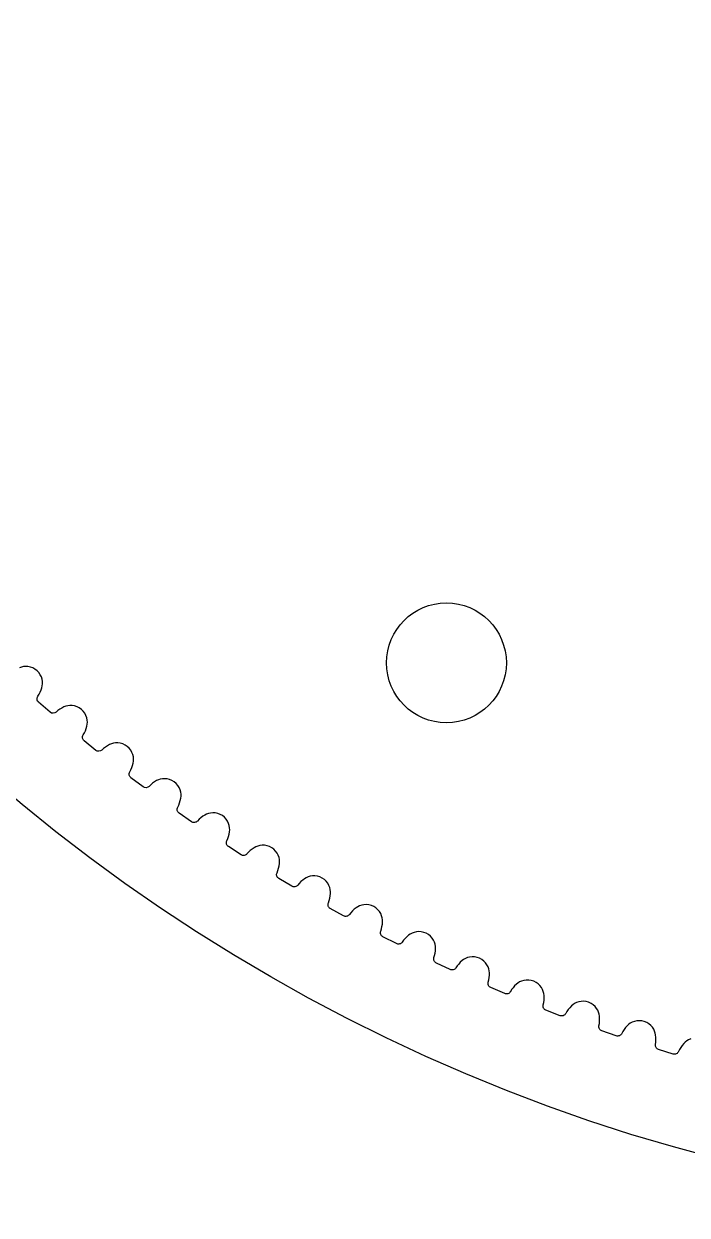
# Model space of a CAD drawing. Extents: x 0 to 297, y -130 to 79.
# Drawn here: x 51.36 to 73.5, y -65.17 to -25.42 of the extents above; entities that cross this region are included whole.
import ezdxf

# ---------------------------------------------------------------- set-up
doc = ezdxf.new("R2010")
doc.units = 0
doc.layers.get('0').update_dxf_attribs({"linetype": 'CONTINUOUS'})

msp = doc.modelspace()

# ---------------------------------------------------------------- linework, layer by layer
at = {"color": 7}
for p, q in [((52.2311, -48.389921), (51.8477, -48.056621)), ((52.2311, -48.389921), (51.8477, -48.056621)), ((53.762, -49.662921), (53.3672, -49.343221)), ((53.762, -49.662921), (53.3672, -49.343221)), ((55.3364, -50.881721), (54.9306, -50.575921)), ((55.3364, -50.881721), (54.9306, -50.575921)), ((56.9524, -52.044921), (56.5362, -51.753421)), ((56.9524, -52.044921), (56.5362, -51.753421)), ((58.608, -53.150921), (58.1819, -52.874121)), ((58.608, -53.150921), (58.1819, -52.874121)), ((60.3012, -54.198421), (59.8656, -53.936721)), ((60.3012, -54.198421), (59.8656, -53.936721)), ((62.0299, -55.186221), (61.5855, -54.939921)), ((62.0299, -55.186221), (61.5855, -54.939921)), ((63.792, -56.113121), (63.3393, -55.882521)), ((63.792, -56.113121), (63.3393, -55.882521)), ((65.5854, -56.978021), (65.1249, -56.763221)), ((65.5854, -56.978021), (65.1249, -56.763221)), ((67.4079, -57.779721), (66.9402, -57.581121)), ((67.4079, -57.779721), (66.9402, -57.581121)), ((69.2572, -58.517321), (68.7829, -58.335221)), ((69.2572, -58.517321), (68.7829, -58.335221)), ((71.1312, -59.189921), (70.6508, -59.024521)), ((71.1312, -59.189921), (70.6508, -59.024521)), ((73.0275, -59.796821), (72.5416, -59.648221)), ((73.0275, -59.796821), (72.5416, -59.648221))]:
    msp.add_line(p, q, dxfattribs=at)
for points in [[(89.4618, -65.173721), (56.3247, -65.173721), (29.4618, -38.310821), (29.4618, -5.173721)], [(89.4618, -65.173721), (56.3247, -65.173721), (29.4618, -38.310821), (29.4618, -5.173721)], [(63.4618, -46.742921), (63.4618, -45.638321), (64.3572, -44.742921), (65.4618, -44.742921)], [(63.4618, -46.742921), (63.4618, -45.638321), (64.3572, -44.742921), (65.4618, -44.742921)], [(65.4618, -44.742921), (66.5664, -44.742921), (67.4618, -45.638321), (67.4618, -46.742921)], [(65.4618, -44.742921), (66.5664, -44.742921), (67.4618, -45.638321), (67.4618, -46.742921)], [(51.4943, -46.868621), (51.3894, -46.855121), (51.2925, -46.873421), (51.2159, -46.904521)], [(51.4943, -46.868621), (51.3894, -46.855121), (51.2925, -46.873421), (51.2159, -46.904521)], [(51.7952, -47.006621), (51.7094, -46.928621), (51.5987, -46.881321), (51.4943, -46.868621)], [(51.7952, -47.006621), (51.7094, -46.928621), (51.5987, -46.881321), (51.4943, -46.868621)], [(65.4618, -48.742921), (64.3572, -48.742921), (63.4618, -47.847521), (63.4618, -46.742921)], [(65.4618, -48.742921), (64.3572, -48.742921), (63.4618, -47.847521), (63.4618, -46.742921)], [(67.4618, -46.742921), (67.4618, -47.847521), (66.5664, -48.742921), (65.4618, -48.742921)], [(67.4618, -46.742921), (67.4618, -47.847521), (66.5664, -48.742921), (65.4618, -48.742921)], [(51.964, -47.291521), (51.9405, -47.189021), (51.8819, -47.083921), (51.7952, -47.006621)], [(51.964, -47.291521), (51.9405, -47.189021), (51.8819, -47.083921), (51.7952, -47.006621)], [(51.9574, -47.572221), (51.9803, -47.492721), (51.9884, -47.394421), (51.964, -47.291521)], [(51.9574, -47.572221), (51.9803, -47.492721), (51.9884, -47.394421), (51.964, -47.291521)], [(51.8226, -47.859421), (51.8828, -47.770821), (51.9277, -47.675121), (51.9574, -47.572221)], [(51.8226, -47.859421), (51.8828, -47.770821), (51.9277, -47.675121), (51.9574, -47.572221)], [(51.8226, -47.859421), (51.8828, -47.770821), (51.9277, -47.675121), (51.9574, -47.572221)], [(51.7978, -47.962721), (51.7941, -47.922921), (51.8023, -47.888421), (51.8226, -47.859421)], [(51.7978, -47.962721), (51.7941, -47.922921), (51.8023, -47.888421), (51.8226, -47.859421)], [(51.8477, -48.056621), (51.8208, -48.033521), (51.8041, -48.002221), (51.7978, -47.962721)], [(51.8477, -48.056621), (51.8208, -48.033521), (51.8041, -48.002221), (51.7978, -47.962721)], [(52.4299, -48.387321), (52.3825, -48.437221), (52.2799, -48.438521), (52.2311, -48.389921)], [(52.4299, -48.387321), (52.3825, -48.437221), (52.2799, -48.438521), (52.2311, -48.389921)], [(52.4299, -48.387321), (52.3825, -48.437221), (52.2799, -48.438521), (52.2311, -48.389921)], [(52.6956, -48.213921), (52.5978, -48.257621), (52.5093, -48.315421), (52.4299, -48.387321)], [(52.6956, -48.213921), (52.5978, -48.257621), (52.5093, -48.315421), (52.4299, -48.387321)], [(52.6956, -48.213921), (52.5978, -48.257621), (52.5093, -48.315421), (52.4299, -48.387321)], [(52.9726, -48.168221), (52.8672, -48.158421), (52.7711, -48.180021), (52.6956, -48.213921)], [(52.9726, -48.168221), (52.8672, -48.158421), (52.7711, -48.180021), (52.6956, -48.213921)], [(53.2781, -48.295721), (53.1896, -48.220721), (53.0774, -48.177321), (52.9726, -48.168221)], [(53.2781, -48.295721), (53.1896, -48.220721), (53.0774, -48.177321), (52.9726, -48.168221)], [(53.4567, -48.574521), (53.4296, -48.472921), (53.3674, -48.369921), (53.2781, -48.295721)], [(53.4567, -48.574521), (53.4296, -48.472921), (53.3674, -48.369921), (53.2781, -48.295721)], [(53.3352, -49.146921), (53.3923, -49.056321), (53.4338, -48.959121), (53.4599, -48.855221)], [(53.3352, -49.146921), (53.3923, -49.056321), (53.4338, -48.959121), (53.4599, -48.855221)], [(53.3352, -49.146921), (53.3923, -49.056321), (53.4338, -48.959121), (53.4599, -48.855221)], [(53.4599, -48.855221), (53.4801, -48.775021), (53.4847, -48.676521), (53.4567, -48.574521)], [(53.4599, -48.855221), (53.4801, -48.775021), (53.4847, -48.676521), (53.4567, -48.574521)], [(53.314, -49.251121), (53.3089, -49.211421), (53.316, -49.176721), (53.3352, -49.146921)], [(53.314, -49.251121), (53.3089, -49.211421), (53.316, -49.176721), (53.3352, -49.146921)], [(53.3672, -49.343221), (53.3395, -49.321021), (53.3218, -49.290321), (53.314, -49.251121)], [(53.3672, -49.343221), (53.3395, -49.321021), (53.3218, -49.290321), (53.314, -49.251121)], [(53.9606, -49.653421), (53.9149, -49.704921), (53.8125, -49.709821), (53.762, -49.662921)], [(53.9606, -49.653421), (53.9149, -49.704921), (53.8125, -49.709821), (53.762, -49.662921)], [(53.9606, -49.653421), (53.9149, -49.704921), (53.8125, -49.709821), (53.762, -49.662921)], [(54.22, -49.470821), (54.1239, -49.517921), (54.0374, -49.578721), (53.9606, -49.653421)], [(54.22, -49.470821), (54.1239, -49.517921), (54.0374, -49.578721), (53.9606, -49.653421)], [(54.22, -49.470821), (54.1239, -49.517921), (54.0374, -49.578721), (53.9606, -49.653421)], [(54.4953, -49.415521), (54.3897, -49.409421), (54.2943, -49.434321), (54.22, -49.470821)], [(54.4953, -49.415521), (54.3897, -49.409421), (54.2943, -49.434321), (54.22, -49.470821)], [(54.8051, -49.532221), (54.714, -49.460321), (54.6003, -49.420921), (54.4953, -49.415521)], [(54.8051, -49.532221), (54.714, -49.460321), (54.6003, -49.420921), (54.4953, -49.415521)], [(54.9933, -49.804621), (54.9627, -49.704021), (54.8969, -49.603221), (54.8051, -49.532221)], [(54.9933, -49.804621), (54.9627, -49.704021), (54.8969, -49.603221), (54.8051, -49.532221)], [(54.8919, -50.381021), (54.9457, -50.288421), (54.9839, -50.189821), (55.0063, -50.085121)], [(54.8919, -50.381021), (54.9457, -50.288421), (54.9839, -50.189821), (55.0063, -50.085121)], [(54.8919, -50.381021), (54.9457, -50.288421), (54.9839, -50.189821), (55.0063, -50.085121)], [(55.0063, -50.085121), (55.0237, -50.004221), (55.0248, -49.905621), (54.9933, -49.804621)], [(55.0063, -50.085121), (55.0237, -50.004221), (55.0248, -49.905621), (54.9933, -49.804621)], [(54.8743, -50.485821), (54.8678, -50.446321), (54.8737, -50.411421), (54.8919, -50.381021)], [(54.8743, -50.485821), (54.8678, -50.446321), (54.8737, -50.411421), (54.8919, -50.381021)], [(54.9306, -50.575921), (54.9022, -50.554821), (54.8834, -50.524721), (54.8743, -50.485821)], [(54.9306, -50.575921), (54.9022, -50.554821), (54.8834, -50.524721), (54.8743, -50.485821)], [(55.5346, -50.865221), (55.4907, -50.918321), (55.3885, -50.926821), (55.3364, -50.881721)], [(55.5346, -50.865221), (55.4907, -50.918321), (55.3885, -50.926821), (55.3364, -50.881721)], [(55.5346, -50.865221), (55.4907, -50.918321), (55.3885, -50.926821), (55.3364, -50.881721)], [(55.7875, -50.673721), (55.693, -50.724121), (55.6087, -50.788021), (55.5346, -50.865221)], [(55.7875, -50.673721), (55.693, -50.724121), (55.6087, -50.788021), (55.5346, -50.865221)], [(55.7875, -50.673721), (55.693, -50.724121), (55.6087, -50.788021), (55.5346, -50.865221)], [(56.0606, -50.608921), (55.9548, -50.606421), (55.8604, -50.634721), (55.7875, -50.673721)], [(56.0606, -50.608921), (55.9548, -50.606421), (55.8604, -50.634721), (55.7875, -50.673721)], [(56.3743, -50.714721), (56.2808, -50.646021), (56.1658, -50.610621), (56.0606, -50.608921)], [(56.3743, -50.714721), (56.2808, -50.646021), (56.1658, -50.610621), (56.0606, -50.608921)], [(56.5719, -50.980321), (56.5378, -50.880921), (56.4685, -50.782521), (56.3743, -50.714721)], [(56.5719, -50.980321), (56.5378, -50.880921), (56.4685, -50.782521), (56.3743, -50.714721)], [(56.4907, -51.559921), (56.5413, -51.465521), (56.5759, -51.365621), (56.5947, -51.260221)], [(56.4907, -51.559921), (56.5413, -51.465521), (56.5759, -51.365621), (56.5947, -51.260221)], [(56.4907, -51.559921), (56.5413, -51.465521), (56.5759, -51.365621), (56.5947, -51.260221)], [(56.5947, -51.260221), (56.6092, -51.178721), (56.6069, -51.080221), (56.5719, -50.980321)], [(56.5947, -51.260221), (56.6092, -51.178721), (56.6069, -51.080221), (56.5719, -50.980321)], [(56.4768, -51.665321), (56.4689, -51.626121), (56.4735, -51.590921), (56.4907, -51.559921)], [(56.4768, -51.665321), (56.4689, -51.626121), (56.4735, -51.590921), (56.4907, -51.559921)], [(56.5362, -51.753421), (56.507, -51.733221), (56.4872, -51.703921), (56.4768, -51.665321)], [(56.5362, -51.753421), (56.507, -51.733221), (56.4872, -51.703921), (56.4768, -51.665321)], [(57.0556, -52.070621), (57.0157, -52.073921), (56.9813, -52.065421), (56.9524, -52.044921)], [(57.0556, -52.070621), (57.0157, -52.073921), (56.9813, -52.065421), (56.9524, -52.044921)], [(57.0556, -52.070621), (57.0157, -52.073921), (56.9813, -52.065421), (56.9524, -52.044921)], [(57.1498, -52.021521), (57.1265, -52.048121), (57.0951, -52.064521), (57.0556, -52.070621)], [(57.1498, -52.021521), (57.1265, -52.048121), (57.0951, -52.064521), (57.0556, -52.070621)], [(57.1498, -52.021521), (57.1265, -52.048121), (57.0951, -52.064521), (57.0556, -52.070621)], [(57.3959, -51.821221), (57.3032, -51.874921), (57.2212, -51.941621), (57.1498, -52.021521)], [(57.3959, -51.821221), (57.3032, -51.874921), (57.2212, -51.941621), (57.1498, -52.021521)], [(57.3959, -51.821221), (57.3032, -51.874921), (57.2212, -51.941621), (57.1498, -52.021521)], [(57.6666, -51.746921), (57.5608, -51.748121), (57.4675, -51.779721), (57.3959, -51.821221)], [(57.6666, -51.746921), (57.5608, -51.748121), (57.4675, -51.779721), (57.3959, -51.821221)], [(57.9838, -51.841721), (57.8879, -51.776321), (57.7718, -51.744921), (57.6666, -51.746921)], [(57.9838, -51.841721), (57.8879, -51.776321), (57.7718, -51.744921), (57.6666, -51.746921)], [(58.1906, -52.100321), (58.153, -52.002121), (58.0804, -51.906121), (57.9838, -51.841721)], [(58.1906, -52.100321), (58.153, -52.002121), (58.0804, -51.906121), (57.9838, -51.841721)], [(58.1296, -52.682321), (58.1769, -52.586221), (58.208, -52.485221), (58.2231, -52.379221)], [(58.1296, -52.682321), (58.1769, -52.586221), (58.208, -52.485221), (58.2231, -52.379221)], [(58.1296, -52.682321), (58.1769, -52.586221), (58.208, -52.485221), (58.2231, -52.379221)], [(58.2231, -52.379221), (58.2348, -52.297221), (58.2291, -52.198821), (58.1906, -52.100321)], [(58.2231, -52.379221), (58.2348, -52.297221), (58.2291, -52.198821), (58.1906, -52.100321)], [(58.1194, -52.788121), (58.1102, -52.749221), (58.1136, -52.713921), (58.1296, -52.682321)], [(58.1194, -52.788121), (58.1102, -52.749221), (58.1136, -52.713921), (58.1296, -52.682321)], [(58.1819, -52.874121), (58.152, -52.855021), (58.1312, -52.826321), (58.1194, -52.788121)], [(58.1819, -52.874121), (58.152, -52.855021), (58.1312, -52.826321), (58.1194, -52.788121)], [(59.3114, -52.828121), (59.2057, -52.833121), (59.1135, -52.867921), (59.0434, -52.911921)], [(59.3114, -52.828121), (59.2057, -52.833121), (59.1135, -52.867921), (59.0434, -52.911921)], [(59.6317, -52.911821), (59.5336, -52.849921), (59.4164, -52.822521), (59.3114, -52.828121)], [(59.6317, -52.911821), (59.5336, -52.849921), (59.4164, -52.822521), (59.3114, -52.828121)], [(58.712, -53.172921), (58.6723, -53.177721), (58.6376, -53.170321), (58.608, -53.150921)], [(58.712, -53.172921), (58.6723, -53.177721), (58.6376, -53.170321), (58.608, -53.150921)], [(58.712, -53.172921), (58.6723, -53.177721), (58.6376, -53.170321), (58.608, -53.150921)], [(58.8045, -53.120621), (58.7821, -53.148121), (58.7513, -53.165521), (58.712, -53.172921)], [(58.8045, -53.120621), (58.7821, -53.148121), (58.7513, -53.165521), (58.712, -53.172921)], [(58.8045, -53.120621), (58.7821, -53.148121), (58.7513, -53.165521), (58.712, -53.172921)], [(59.0434, -52.911921), (58.9527, -52.968821), (58.873, -53.038321), (58.8045, -53.120621)], [(59.0434, -52.911921), (58.9527, -52.968821), (58.873, -53.038321), (58.8045, -53.120621)], [(59.0434, -52.911921), (58.9527, -52.968821), (58.873, -53.038321), (58.8045, -53.120621)], [(59.8474, -53.163021), (59.8064, -53.066221), (59.7304, -52.972921), (59.6317, -52.911821)], [(59.8474, -53.163021), (59.8064, -53.066221), (59.7304, -52.972921), (59.6317, -52.911821)], [(59.8895, -53.440621), (59.8984, -53.358321), (59.8893, -53.260221), (59.8474, -53.163021)], [(59.8895, -53.440621), (59.8984, -53.358321), (59.8893, -53.260221), (59.8474, -53.163021)], [(59.8067, -53.746821), (59.8506, -53.649221), (59.8782, -53.547121), (59.8895, -53.440621)], [(59.8067, -53.746821), (59.8506, -53.649221), (59.8782, -53.547121), (59.8895, -53.440621)], [(59.8067, -53.746821), (59.8506, -53.649221), (59.8782, -53.547121), (59.8895, -53.440621)], [(59.8002, -53.852921), (59.7896, -53.814421), (59.7918, -53.779021), (59.8067, -53.746821)], [(59.8002, -53.852921), (59.7896, -53.814421), (59.7918, -53.779021), (59.8067, -53.746821)], [(59.8656, -53.936721), (59.8351, -53.918621), (59.8133, -53.890721), (59.8002, -53.852921)], [(59.8656, -53.936721), (59.8351, -53.918621), (59.8133, -53.890721), (59.8002, -53.852921)], [(60.728, -53.944421), (60.6393, -54.004421), (60.5621, -54.076721), (60.4965, -54.161321)], [(60.728, -53.944421), (60.6393, -54.004421), (60.5621, -54.076721), (60.4965, -54.161321)], [(60.728, -53.944421), (60.6393, -54.004421), (60.5621, -54.076721), (60.4965, -54.161321)], [(60.9929, -53.851321), (60.8874, -53.860021), (60.7965, -53.898021), (60.728, -53.944421)], [(60.9929, -53.851321), (60.8874, -53.860021), (60.7965, -53.898021), (60.728, -53.944421)], [(61.3159, -53.923821), (61.2157, -53.865321), (61.0976, -53.842121), (60.9929, -53.851321)], [(61.3159, -53.923821), (61.2157, -53.865321), (61.0976, -53.842121), (60.9929, -53.851321)], [(61.5402, -54.167321), (61.4959, -54.072021), (61.4167, -53.981421), (61.3159, -53.923821)], [(61.5402, -54.167321), (61.4959, -54.072021), (61.4167, -53.981421), (61.3159, -53.923821)], [(60.4059, -54.216921), (60.3663, -54.223021), (60.3314, -54.216921), (60.3012, -54.198421)], [(60.4059, -54.216921), (60.3663, -54.223021), (60.3314, -54.216921), (60.3012, -54.198421)], [(60.4059, -54.216921), (60.3663, -54.223021), (60.3314, -54.216921), (60.3012, -54.198421)], [(60.4965, -54.161321), (60.4751, -54.189621), (60.4449, -54.208121), (60.4059, -54.216921)], [(60.4965, -54.161321), (60.4751, -54.189621), (60.4449, -54.208121), (60.4059, -54.216921)], [(60.4965, -54.161321), (60.4751, -54.189621), (60.4449, -54.208121), (60.4059, -54.216921)], [(61.52, -54.752221), (61.5604, -54.653121), (61.5844, -54.550121), (61.5921, -54.443321)], [(61.52, -54.752221), (61.5604, -54.653121), (61.5844, -54.550121), (61.5921, -54.443321)], [(61.52, -54.752221), (61.5604, -54.653121), (61.5844, -54.550121), (61.5921, -54.443321)], [(61.5921, -54.443321), (61.598, -54.360721), (61.5855, -54.263021), (61.5402, -54.167321)], [(61.5921, -54.443321), (61.598, -54.360721), (61.5855, -54.263021), (61.5402, -54.167321)], [(61.5171, -54.858521), (61.5052, -54.820321), (61.5062, -54.784921), (61.52, -54.752221)], [(61.5171, -54.858521), (61.5052, -54.820321), (61.5062, -54.784921), (61.52, -54.752221)], [(61.5855, -54.939921), (61.5544, -54.922921), (61.5316, -54.895821), (61.5171, -54.858521)], [(61.5855, -54.939921), (61.5544, -54.922921), (61.5316, -54.895821), (61.5171, -54.858521)], [(62.709, -54.815221), (62.6039, -54.827521), (62.5144, -54.868721), (62.4475, -54.917521)], [(62.709, -54.815221), (62.6039, -54.827521), (62.5144, -54.868721), (62.4475, -54.917521)], [(63.0344, -54.876421), (62.9322, -54.821421), (62.8134, -54.802321), (62.709, -54.815221)], [(63.0344, -54.876421), (62.9322, -54.821421), (62.8134, -54.802321), (62.709, -54.815221)], [(62.1351, -55.201021), (62.0959, -55.208521), (62.0608, -55.203621), (62.0299, -55.186221)], [(62.1351, -55.201021), (62.0959, -55.208521), (62.0608, -55.203621), (62.0299, -55.186221)], [(62.1351, -55.201021), (62.0959, -55.208521), (62.0608, -55.203621), (62.0299, -55.186221)], [(62.2238, -55.142321), (62.2034, -55.171321), (62.1738, -55.190921), (62.1351, -55.201021)], [(62.2238, -55.142321), (62.2034, -55.171321), (62.1738, -55.190921), (62.1351, -55.201021)], [(62.2238, -55.142321), (62.2034, -55.171321), (62.1738, -55.190921), (62.1351, -55.201021)], [(62.4475, -54.917521), (62.361, -54.980521), (62.2864, -55.055521), (62.2238, -55.142321)], [(62.4475, -54.917521), (62.361, -54.980521), (62.2864, -55.055521), (62.2238, -55.142321)], [(62.4475, -54.917521), (62.361, -54.980521), (62.2864, -55.055521), (62.2238, -55.142321)], [(63.2671, -55.111921), (63.2194, -55.018221), (63.1371, -54.930421), (63.0344, -54.876421)], [(63.2671, -55.111921), (63.2194, -55.018221), (63.1371, -54.930421), (63.0344, -54.876421)], [(63.3285, -55.385921), (63.3316, -55.303221), (63.3156, -55.205921), (63.2671, -55.111921)], [(63.3285, -55.385921), (63.3316, -55.303221), (63.3156, -55.205921), (63.2671, -55.111921)], [(63.2672, -55.697221), (63.3042, -55.596721), (63.3246, -55.492921), (63.3285, -55.385921)], [(63.2672, -55.697221), (63.3042, -55.596721), (63.3246, -55.492921), (63.3285, -55.385921)], [(63.2672, -55.697221), (63.3042, -55.596721), (63.3246, -55.492921), (63.3285, -55.385921)], [(63.2681, -55.803421), (63.2549, -55.765721), (63.2546, -55.730321), (63.2672, -55.697221)], [(63.2681, -55.803421), (63.2549, -55.765721), (63.2546, -55.730321), (63.2672, -55.697221)], [(63.3393, -55.882521), (63.3076, -55.866621), (63.2839, -55.840221), (63.2681, -55.803421)], [(63.3393, -55.882521), (63.3076, -55.866621), (63.2839, -55.840221), (63.2681, -55.803421)], [(64.2, -55.830021), (64.1157, -55.896021), (64.0438, -55.973521), (63.9842, -56.062521)], [(64.2, -55.830021), (64.1157, -55.896021), (64.0438, -55.973521), (63.9842, -56.062521)], [(64.2, -55.830021), (64.1157, -55.896021), (64.0438, -55.973521), (63.9842, -56.062521)], [(64.4578, -55.718621), (64.3532, -55.734621), (64.2651, -55.778921), (64.2, -55.830021)], [(64.4578, -55.718621), (64.3532, -55.734621), (64.2651, -55.778921), (64.2, -55.830021)], [(64.7851, -55.768421), (64.6811, -55.717021), (64.5616, -55.702121), (64.4578, -55.718621)], [(64.7851, -55.768421), (64.6811, -55.717021), (64.5616, -55.702121), (64.4578, -55.718621)], [(65.0258, -55.995721), (64.975, -55.903721), (64.8897, -55.818821), (64.7851, -55.768421)], [(65.0258, -55.995721), (64.975, -55.903721), (64.8897, -55.818821), (64.7851, -55.768421)], [(65.0968, -56.267421), (65.097, -56.184621), (65.0777, -56.088021), (65.0258, -55.995721)], [(65.0968, -56.267421), (65.097, -56.184621), (65.0777, -56.088021), (65.0258, -55.995721)], [(63.8977, -56.124221), (63.8587, -56.133121), (63.8235, -56.129421), (63.792, -56.113121)], [(63.8977, -56.124221), (63.8587, -56.133121), (63.8235, -56.129421), (63.792, -56.113121)], [(63.8977, -56.124221), (63.8587, -56.133121), (63.8235, -56.129421), (63.792, -56.113121)], [(63.9842, -56.062521), (63.9649, -56.092221), (63.936, -56.112821), (63.8977, -56.124221)], [(63.9842, -56.062521), (63.9649, -56.092221), (63.936, -56.112821), (63.8977, -56.124221)], [(63.9842, -56.062521), (63.9649, -56.092221), (63.936, -56.112821), (63.8977, -56.124221)], [(65.0464, -56.580621), (65.0799, -56.478821), (65.0967, -56.374421), (65.0968, -56.267421)], [(65.0464, -56.580621), (65.0799, -56.478821), (65.0967, -56.374421), (65.0968, -56.267421)], [(65.0464, -56.580621), (65.0799, -56.478821), (65.0967, -56.374421), (65.0968, -56.267421)], [(65.0511, -56.686821), (65.0365, -56.649521), (65.035, -56.614121), (65.0464, -56.580621)], [(65.0511, -56.686821), (65.0365, -56.649521), (65.035, -56.614121), (65.0464, -56.580621)], [(65.1249, -56.763221), (65.0927, -56.748421), (65.0681, -56.722921), (65.0511, -56.686821)], [(65.1249, -56.763221), (65.0927, -56.748421), (65.0681, -56.722921), (65.0511, -56.686821)], [(65.9833, -56.680721), (65.9014, -56.749721), (65.8322, -56.829621), (65.7758, -56.920621)], [(65.9833, -56.680721), (65.9014, -56.749721), (65.8322, -56.829621), (65.7758, -56.920621)], [(65.9833, -56.680721), (65.9014, -56.749721), (65.8322, -56.829621), (65.7758, -56.920621)], [(66.237, -56.560521), (66.133, -56.580121), (66.0466, -56.627421), (65.9833, -56.680721)], [(66.237, -56.560521), (66.133, -56.580121), (66.0466, -56.627421), (65.9833, -56.680721)], [(66.5659, -56.598821), (66.4601, -56.551121), (66.3402, -56.540321), (66.237, -56.560521)], [(66.5659, -56.598821), (66.4601, -56.551121), (66.3402, -56.540321), (66.237, -56.560521)], [(66.8144, -56.817621), (66.7603, -56.727421), (66.6721, -56.645521), (66.5659, -56.598821)], [(66.8144, -56.817621), (66.7603, -56.727421), (66.6721, -56.645521), (66.5659, -56.598821)], [(66.8948, -57.086621), (66.8921, -57.003821), (66.8694, -56.907921), (66.8144, -56.817621)], [(66.8948, -57.086621), (66.8921, -57.003821), (66.8694, -56.907921), (66.8144, -56.817621)], [(65.6914, -56.985421), (65.6528, -56.995621), (65.6174, -56.993121), (65.5854, -56.978021)], [(65.6914, -56.985421), (65.6528, -56.995621), (65.6174, -56.993121), (65.5854, -56.978021)], [(65.6914, -56.985421), (65.6528, -56.995621), (65.6174, -56.993121), (65.5854, -56.978021)], [(65.7758, -56.920621), (65.7574, -56.951021), (65.7293, -56.972621), (65.6914, -56.985421)], [(65.7758, -56.920621), (65.7574, -56.951021), (65.7293, -56.972621), (65.6914, -56.985421)], [(65.7758, -56.920621), (65.7574, -56.951021), (65.7293, -56.972621), (65.6914, -56.985421)], [(66.8554, -57.401321), (66.8853, -57.298521), (66.8984, -57.193621), (66.8948, -57.086621)], [(66.8554, -57.401321), (66.8853, -57.298521), (66.8984, -57.193621), (66.8948, -57.086621)], [(66.8554, -57.401321), (66.8853, -57.298521), (66.8984, -57.193621), (66.8948, -57.086621)], [(66.8637, -57.507321), (66.8479, -57.470621), (66.8451, -57.435221), (66.8554, -57.401321)], [(66.8637, -57.507321), (66.8479, -57.470621), (66.8451, -57.435221), (66.8554, -57.401321)], [(66.9402, -57.581121), (66.9074, -57.567521), (66.882, -57.542921), (66.8637, -57.507321)], [(66.9402, -57.581121), (66.9074, -57.567521), (66.882, -57.542921), (66.8637, -57.507321)], [(67.7952, -57.468721), (67.7157, -57.540521), (67.6493, -57.622821), (67.5961, -57.715821)], [(67.7952, -57.468721), (67.7157, -57.540521), (67.6493, -57.622821), (67.5961, -57.715821)], [(67.7952, -57.468721), (67.7157, -57.540521), (67.6493, -57.622821), (67.5961, -57.715821)], [(68.0445, -57.339721), (67.9413, -57.362921), (67.8565, -57.413221), (67.7952, -57.468721)], [(68.0445, -57.339721), (67.9413, -57.362921), (67.8565, -57.413221), (67.7952, -57.468721)], [(68.3745, -57.366521), (68.2671, -57.322521), (68.147, -57.315921), (68.0445, -57.339721)], [(68.3745, -57.366521), (68.2671, -57.322521), (68.147, -57.315921), (68.0445, -57.339721)], [(68.6305, -57.576521), (68.5734, -57.488221), (68.4823, -57.409521), (68.3745, -57.366521)], [(68.6305, -57.576521), (68.5734, -57.488221), (68.4823, -57.409521), (68.3745, -57.366521)], [(68.7203, -57.842521), (68.7147, -57.759921), (68.6887, -57.664921), (68.6305, -57.576521)], [(68.7203, -57.842521), (68.7147, -57.759921), (68.6887, -57.664921), (68.6305, -57.576521)], [(67.5141, -57.783421), (67.4758, -57.795021), (67.4404, -57.793721), (67.4079, -57.779721)], [(67.5141, -57.783421), (67.4758, -57.795021), (67.4404, -57.793721), (67.4079, -57.779721)], [(67.5141, -57.783421), (67.4758, -57.795021), (67.4404, -57.793721), (67.4079, -57.779721)], [(67.5961, -57.715821), (67.5789, -57.746721), (67.5515, -57.769321), (67.5141, -57.783421)], [(67.5961, -57.715821), (67.5789, -57.746721), (67.5515, -57.769321), (67.5141, -57.783421)], [(67.5961, -57.715821), (67.5789, -57.746721), (67.5515, -57.769321), (67.5141, -57.783421)], [(68.6919, -58.158521), (68.7181, -58.054721), (68.7276, -57.949321), (68.7203, -57.842521)], [(68.6919, -58.158521), (68.7181, -58.054721), (68.7276, -57.949321), (68.7203, -57.842521)], [(68.6919, -58.158521), (68.7181, -58.054721), (68.7276, -57.949321), (68.7203, -57.842521)], [(70.2089, -58.070721), (70.1, -58.030521), (69.9797, -58.028121), (69.8781, -58.055421)], [(70.2089, -58.070721), (70.1, -58.030521), (69.9797, -58.028121), (69.8781, -58.055421)], [(68.7039, -58.264121), (68.6868, -58.227921), (68.6828, -58.192721), (68.6919, -58.158521)], [(68.7039, -58.264121), (68.6868, -58.227921), (68.6828, -58.192721), (68.6919, -58.158521)], [(68.7829, -58.335221), (68.7497, -58.322721), (68.7234, -58.299021), (68.7039, -58.264121)], [(68.7829, -58.335221), (68.7497, -58.322721), (68.7234, -58.299021), (68.7039, -58.264121)], [(69.6334, -58.193021), (69.5565, -58.267521), (69.4931, -58.352121), (69.4431, -58.446821)], [(69.6334, -58.193021), (69.5565, -58.267521), (69.4931, -58.352121), (69.4431, -58.446821)], [(69.6334, -58.193021), (69.5565, -58.267521), (69.4931, -58.352121), (69.4431, -58.446821)], [(69.8781, -58.055421), (69.7758, -58.082221), (69.6928, -58.135421), (69.6334, -58.193021)], [(69.8781, -58.055421), (69.7758, -58.082221), (69.6928, -58.135421), (69.6334, -58.193021)], [(70.4721, -58.271621), (70.4118, -58.185321), (70.3181, -58.109821), (70.2089, -58.070721)], [(70.4721, -58.271621), (70.4118, -58.185321), (70.3181, -58.109821), (70.2089, -58.070721)], [(70.571, -58.534321), (70.5626, -58.452021), (70.5332, -58.357921), (70.4721, -58.271621)], [(70.571, -58.534321), (70.5626, -58.452021), (70.5332, -58.357921), (70.4721, -58.271621)], [(69.3635, -58.517321), (69.3257, -58.530221), (69.2903, -58.530221), (69.2572, -58.517321)], [(69.3635, -58.517321), (69.3257, -58.530221), (69.2903, -58.530221), (69.2572, -58.517321)], [(69.3635, -58.517321), (69.3257, -58.530221), (69.2903, -58.530221), (69.2572, -58.517321)], [(69.4431, -58.446821), (69.427, -58.478421), (69.4004, -58.501921), (69.3635, -58.517321)], [(69.4431, -58.446821), (69.427, -58.478421), (69.4004, -58.501921), (69.3635, -58.517321)], [(69.4431, -58.446821), (69.427, -58.478421), (69.4004, -58.501921), (69.3635, -58.517321)], [(70.5537, -58.851021), (70.5763, -58.746421), (70.5821, -58.640821), (70.571, -58.534321)], [(70.5537, -58.851021), (70.5763, -58.746421), (70.5821, -58.640821), (70.571, -58.534321)], [(70.5537, -58.851021), (70.5763, -58.746421), (70.5821, -58.640821), (70.571, -58.534321)], [(71.7356, -58.706621), (71.6343, -58.737021), (71.5532, -58.793121), (71.4959, -58.852721)], [(71.7356, -58.706621), (71.6343, -58.737021), (71.5532, -58.793121), (71.4959, -58.852721)], [(72.0667, -58.710421), (71.9565, -58.674021), (71.8362, -58.675821), (71.7356, -58.706621)], [(72.0667, -58.710421), (71.9565, -58.674021), (71.8362, -58.675821), (71.7356, -58.706621)], [(72.3367, -58.901921), (72.2735, -58.817921), (72.1772, -58.745721), (72.0667, -58.710421)], [(72.3367, -58.901921), (72.2735, -58.817921), (72.1772, -58.745721), (72.0667, -58.710421)], [(70.5694, -58.956221), (70.551, -58.920621), (70.5458, -58.885621), (70.5537, -58.851021)], [(70.5694, -58.956221), (70.551, -58.920621), (70.5458, -58.885621), (70.5537, -58.851021)], [(70.6508, -59.024521), (70.6172, -59.013221), (70.5901, -58.990421), (70.5694, -58.956221)], [(70.6508, -59.024521), (70.6172, -59.013221), (70.5901, -58.990421), (70.5694, -58.956221)], [(71.2375, -59.186221), (71.2001, -59.200421), (71.1647, -59.201721), (71.1312, -59.189921)], [(71.2375, -59.186221), (71.2001, -59.200421), (71.1647, -59.201721), (71.1312, -59.189921)], [(71.2375, -59.186221), (71.2001, -59.200421), (71.1647, -59.201721), (71.1312, -59.189921)], [(71.3145, -59.113021), (71.2995, -59.145121), (71.2738, -59.169521), (71.2375, -59.186221)], [(71.3145, -59.113021), (71.2995, -59.145121), (71.2738, -59.169521), (71.2375, -59.186221)], [(71.3145, -59.113021), (71.2995, -59.145121), (71.2738, -59.169521), (71.2375, -59.186221)], [(71.4959, -58.852721), (71.4216, -58.929921), (71.3611, -59.016621), (71.3145, -59.113021)], [(71.4959, -58.852721), (71.4216, -58.929921), (71.3611, -59.016621), (71.3145, -59.113021)], [(71.4959, -58.852721), (71.4216, -58.929921), (71.3611, -59.016621), (71.3145, -59.113021)], [(72.4448, -59.161121), (72.4335, -59.079121), (72.4009, -58.986121), (72.3367, -58.901921)], [(72.4448, -59.161121), (72.4335, -59.079121), (72.4009, -58.986121), (72.3367, -58.901921)], [(72.4385, -59.478221), (72.4575, -59.372821), (72.4596, -59.267121), (72.4448, -59.161121)], [(72.4385, -59.478221), (72.4575, -59.372821), (72.4596, -59.267121), (72.4448, -59.161121)], [(72.4385, -59.478221), (72.4575, -59.372821), (72.4596, -59.267121), (72.4448, -59.161121)], [(72.4578, -59.582721), (72.4383, -59.547921), (72.4318, -59.513021), (72.4385, -59.478221)], [(72.4578, -59.582721), (72.4383, -59.547921), (72.4318, -59.513021), (72.4385, -59.478221)], [(72.5416, -59.648221), (72.5076, -59.638021), (72.4797, -59.616221), (72.4578, -59.582721)], [(72.5416, -59.648221), (72.5076, -59.638021), (72.4797, -59.616221), (72.4578, -59.582721)], [(73.3802, -59.447021), (73.3086, -59.526721), (73.2513, -59.615521), (73.2081, -59.713521)], [(73.3802, -59.447021), (73.3086, -59.526721), (73.2513, -59.615521), (73.2081, -59.713521)], [(73.3802, -59.447021), (73.3086, -59.526721), (73.2513, -59.615521), (73.2081, -59.713521)], [(73.6147, -59.292721), (73.5145, -59.326521), (73.4354, -59.385421), (73.3802, -59.447021)], [(73.6147, -59.292721), (73.5145, -59.326521), (73.4354, -59.385421), (73.3802, -59.447021)], [(73.1336, -59.789321), (73.0967, -59.804921), (73.0614, -59.807321), (73.0275, -59.796821)], [(73.1336, -59.789321), (73.0967, -59.804921), (73.0614, -59.807321), (73.0275, -59.796821)], [(73.1336, -59.789321), (73.0967, -59.804921), (73.0614, -59.807321), (73.0275, -59.796821)], [(73.2081, -59.713521), (73.1941, -59.746121), (73.1693, -59.771421), (73.1336, -59.789321)], [(73.2081, -59.713521), (73.1941, -59.746121), (73.1693, -59.771421), (73.1336, -59.789321)], [(73.2081, -59.713521), (73.1941, -59.746121), (73.1693, -59.771421), (73.1336, -59.789321)]]:
    msp.add_open_spline(points, degree=3, dxfattribs=at)

doc.saveas('drawing.dxf')
